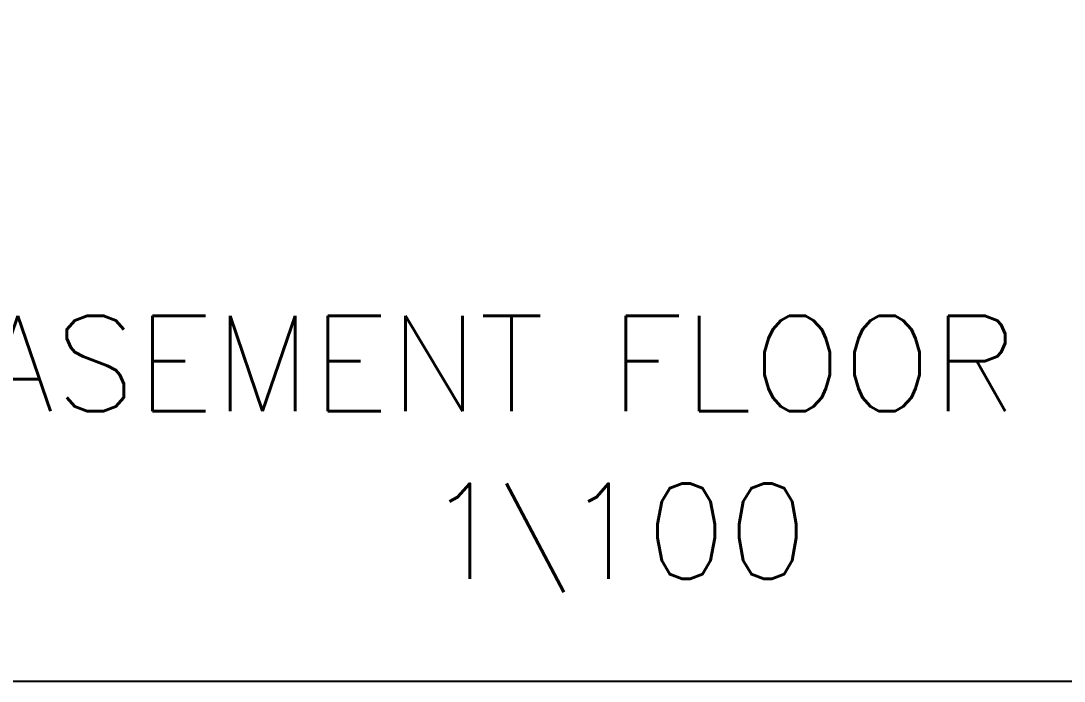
# Model space of a CAD drawing. Header units: metres. Extents: x 0 to 435, y 0 to 273.
# Drawn here: x 29.05 to 48.77, y 0 to 12.48 of the extents above; entities that cross this region are included whole.
import ezdxf

# ---------------------------------------------------------------- set-up
doc = ezdxf.new("R2010")
doc.units = ezdxf.units.M
doc.header["$MEASUREMENT"] = 0
doc.styles.add('B4-PLANS$0$ROMANS', font='romans.shx')

msp = doc.modelspace()

# ---------------------------------------------------------------- linework, layer by layer
at = {"layer": 'Defpoints'}
msp.add_lwpolyline([(82.8278, 66.4842), (0, 66.4842), (0, 0), (82.8278, 0)], close=True, dxfattribs=at)
msp.add_lwpolyline([(82.8278, 66.4842), (0, 66.4842), (0, 0), (82.8278, 0)], close=True, dxfattribs=at)

# ---------------------------------------------------------------- texts
at = {"layer": 'Defpoints', "style": 'B4-PLANS$0$ROMANS'}
for s, p in [('1st BASEMENT FLOOR BLOCK (4)', (21.6598, 5.1078, 0)), ('1st BASEMENT FLOOR BLOCK (4)', (21.6598, 5.1078, 0)), ('1\\100', (36.686, 1.9368, 0)), ('1\\100', (36.686, 1.9368, 0))]:
    msp.add_text(s, height=1.8, dxfattribs=at).set_placement(p)

doc.saveas('drawing.dxf')
